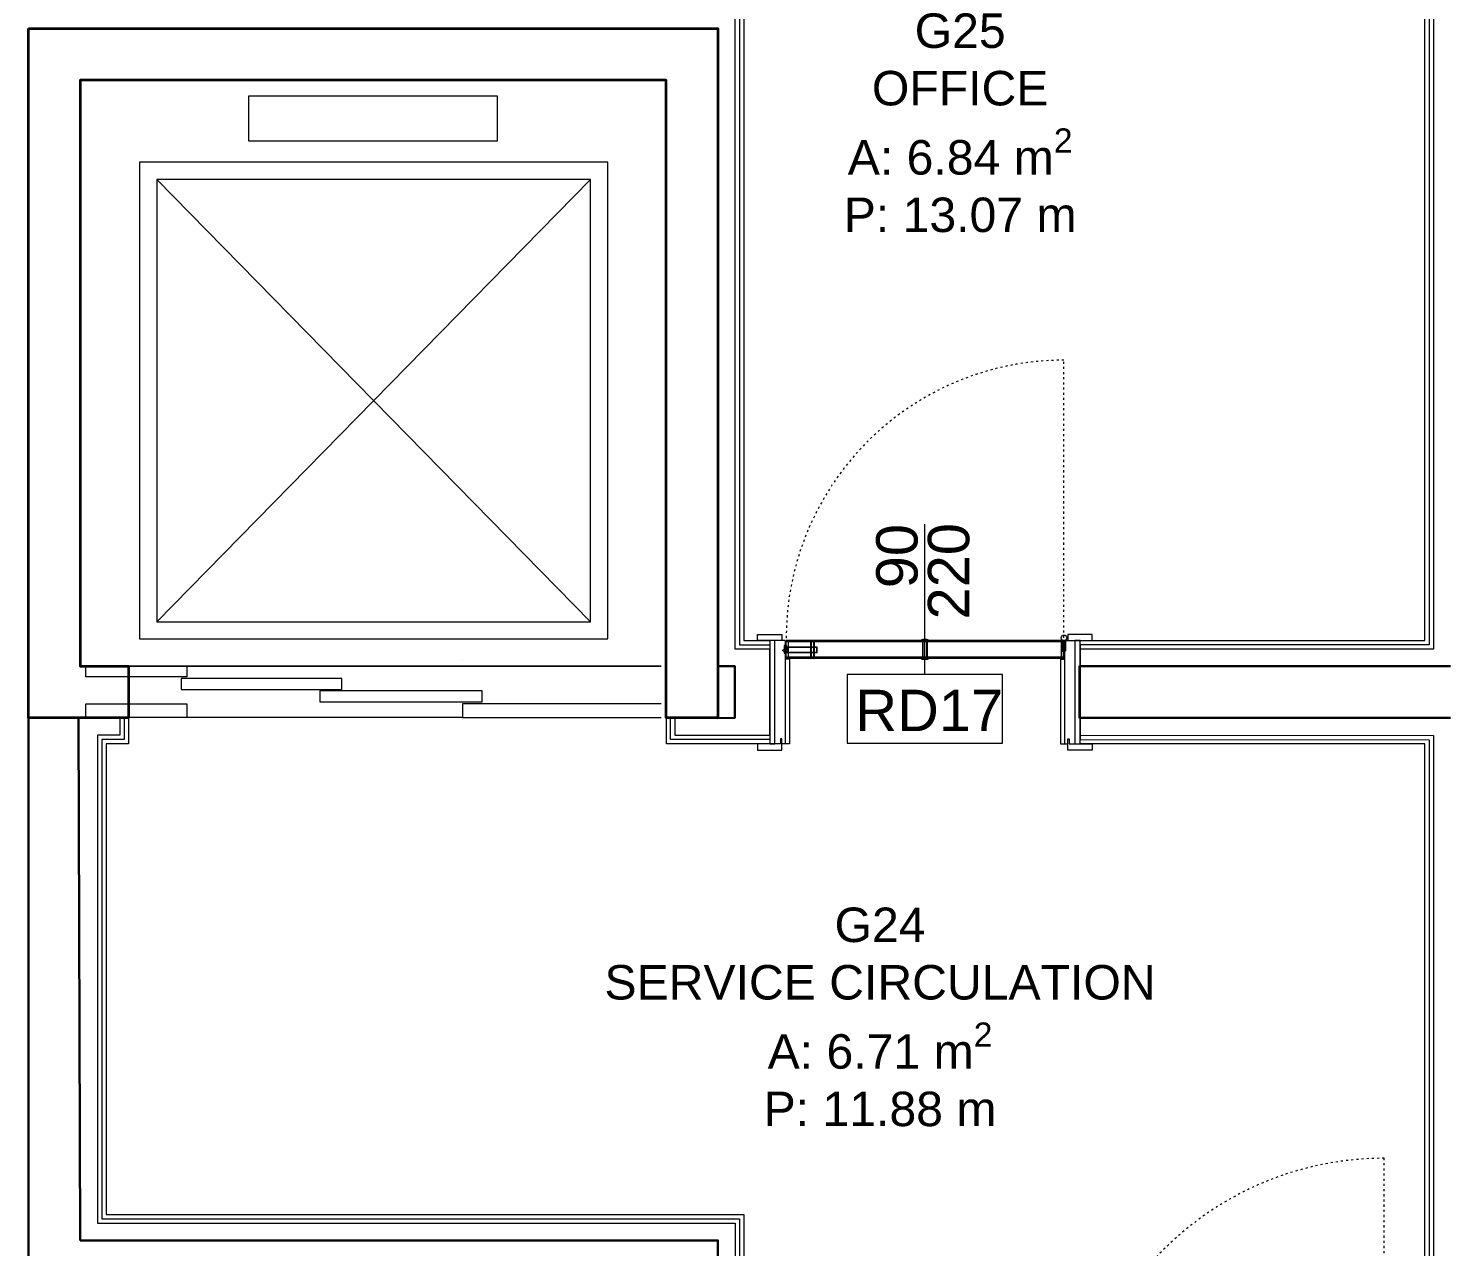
# Model space of a CAD drawing. Header units: centimetres. Extents: x 118932 to 154602, y -32682 to -23521.
# Drawn here: x 138694.3 to 139106.8, y -29918.1 to -29564.7 of the extents above; entities that cross this region are included whole.
import ezdxf

# ---------------------------------------------------------------- set-up
doc = ezdxf.new("R2010")
doc.units = ezdxf.units.CM
doc.header["$LTSCALE"] = 50
doc.header["$MEASUREMENT"] = 0
doc.linetypes.add('ACAD_ISO03W100', pattern=[30, 12, -18])
for name, color, linetype, lineweight, true_color in [('GEN_00_BL_Yazı', 7, 'Continuous', 0, 0x4f5250), ('GEN_00_BL_Ölçü Dış', 7, 'Continuous', 5, 0x766a5e), ('GEN_01_TA_Kolon', 7, 'Continuous', 35, 0xd05d28), ('GEN_02_TF_Asansör', 7, 'Continuous', 13, 0xc4618c), ('GEN_02_TF_Kapı', 7, 'Continuous', 9, 0x4a3526), ('GEN_05_ML_Ahşap', 7, 'Continuous', 9, 0x745e3d), ('GEN_05_ML_Alçıpan_giydirme', 7, 'Continuous', 18, 0x7ebab5), ('GEN_06_GR_İnce', 7, 'Continuous', 13, 0xb0b0a9), ('KALACAK DUVARLAR', 7, 'Continuous', 30, 0x005387)]:
    doc.layers.add(name, color=color, linetype=linetype, lineweight=lineweight, true_color=true_color)
doc.styles.add('ARIAL', font='arial.ttf')
doc.styles.add('arial_1_18', font='arial.ttf', dxfattribs={"height": 0.2})

# ---------------------------------------------------------------- blocks, each defined once
blk = doc.blocks.new('as5')
at = {"layer": 'GEN_02_TF_Asansör', "linetype": 'Continuous'}
for p, q in [((41292.5, -10307.34, 0), (41413.83, -10439.93, 0)), ((41288.07, -10435.59, 0), (41418.25, -10311.68, 0)), ((41266.97, -10450.88, 0), (41267.07, -10447.76, 0)), ((41296.31, -10448.77, 0), (41267.07, -10447.76, 0)), ((41296.31, -10448.77, 0), (41296.2, -10451.89, 0)), ((41296.2, -10451.89, 0), (41266.97, -10450.88, 0)), ((41376.35, -10449.68, 0), (41376.35, -10449.68, 0)), ((41266.56, -10462.65, 0), (41266.7, -10458.65, 0)), ((41266.7, -10458.65, 0), (41295.93, -10459.66, 0)), ((41295.93, -10459.66, 0), (41295.79, -10463.66, 0)), ((41295.79, -10463.66, 0), (41266.56, -10462.65, 0)), ((41375.88, -10462.42, 0), (41375.74, -10466.42, 0)), ((41433.42, -10464.41, 0), (41375.88, -10462.42, 0)), ((41375.74, -10466.42, 0), (41433.28, -10468.41, 0))]:
    blk.add_line(p, q, dxfattribs=at)
at = {"layer": 'GEN_02_TF_Asansör'}
for p, q in [((41265.4, -10447.7, 0), (41433.8, -10453.52, 0)), ((41296.31, -10448.77, 0), (41433.8, -10453.52, 0)), ((41433.8, -10453.52, 0), (41296.31, -10448.77, 0)), ((41375.74, -10466.42, 0), (41295.82, -10463.66, 0))]:
    blk.add_line(p, q, dxfattribs=at)
at = {"layer": 'GEN_02_TF_Asansör', "linetype": 'Continuous', "elevation": 0}
for points in [[(41391.95, -10286.5), (41391.5, -10299.67), (41319.54, -10297.19), (41320, -10284.02)], [(41418.65, -10445.1), (41423.42, -10306.86), (41287.67, -10302.17), (41282.9, -10440.41)], [(41413.83, -10439.93), (41418.25, -10311.68), (41292.5, -10307.34), (41288.07, -10435.59)], [(41294.52, -10452.27), (41294.41, -10455.51), (41341, -10457.12), (41341.11, -10453.88)], [(41334.68, -10457.21), (41334.56, -10460.45), (41381.62, -10462.08), (41381.73, -10458.83)]]:
    blk.add_lwpolyline(points, close=True, dxfattribs=at)
blk = doc.blocks.new('LEVEL 0_B BLOK_MERDİVEN')
at = {"rotation": 1.977677304363051}
blk.add_blockref('as5', (-41769.87, 9032.3, 0), dxfattribs=at)
blk = doc.blocks.new('LEVEL 0_B BLOK_GÖRÜNÜŞ')
at = {"layer": 'GEN_00_BL_Ölçü Dış'}
blk.add_blockref('LEVEL 0_B BLOK_MERDİVEN', (-229.05, 1040.3, 0), dxfattribs=at)
blk = doc.blocks.new('LEVEL 0_B BLOK_KOLON')
at = {"layer": 'GEN_01_TA_Kolon', "flags": 128}
blk.add_lwpolyline([(-2297.68, 21.5), (-2097.68, 21.5), (-2097.68, -178.5), (-2112.68, -178.5), (-2112.68, 6.5), (-2282.68, 6.5), (-2282.68, -163.5), (-2268.68, -163.5), (-2268.68, -178.5), (-2297.68, -178.5)], close=True, dxfattribs=at)
blk = doc.blocks.new('KALACAK DUVALAR LEVEL 0 B BLOK')
at = {"layer": 'KALACAK DUVARLAR', "elevation": 0}
blk.add_lwpolyline([(-2212.25, -309.29), (-2207.29, -309.29), (-2207.29, -324.29), (-2212.25, -324.38)], close=True, dxfattribs=at)
for points in [[(-1999.7, -324.29), (-2107.29, -324.29), (-2107.29, -309.29), (-1999.7, -309.29)], [(-2397.18, -475.89), (-2397.68, -324.29)], [(-2227.18, -475.89), (-2227.18, -475.89), (-2397.18, -475.89)]]:
    blk.add_lwpolyline(points, dxfattribs=at)
at = {"layer": 'KALACAK DUVARLAR'}
blk.add_lwpolyline([(-2412.18, -324.29), (-2412.18, -565.82), (-2412.18, -565.82), (-2412.15, -565.82), (-2397.15, -565.82), (-2397.18, -565.82), (-2114.61, -565.89), (-2114.61, -550.89), (-2212.18, -550.82), (-2212.18, -475.89), (-2227.18, -475.89), (-2227.18, -475.89)], dxfattribs=at)
blk = doc.blocks.new('DUVAR LEVEL 0 B LBOK')
at = {"layer": 'GEN_05_ML_Alçıpan_giydirme', "elevation": 0}
blk.add_lwpolyline([(-1272.69, 105.33), (-1272.69, 276.87), (-1279.84, 276.87), (-1279.84, 306.87), (-1272.69, 306.87), (-1272.69, 518.39), (-1372.73, 518.4), (-1372.73, 548.4), (-1272.69, 548.39), (-1272.73, 818.09), (-1270.23, 818.09), (-1270.19, 545.89), (-1372.73, 545.9), (-1372.73, 520.9), (-1270.19, 520.89), (-1270.19, 304.37), (-1279.84, 304.37), (-1279.84, 279.37), (-1270.19, 279.37), (-1270.19, 107.83), (-1012.19, 107.83), (-1012.19, 105.33)], close=True, dxfattribs=at)
at = {"layer": 'GEN_05_ML_Alçıpan_giydirme'}
for points in [[(-1271.48, 818.09), (-1271.44, 547.14), (-1372.73, 547.15), (-1372.73, 519.65), (-1271.44, 519.64), (-1271.44, 305.62), (-1279.84, 305.62), (-1279.84, 278.12), (-1271.44, 278.12), (-1271.44, 106.58), (-1012.19, 106.58)], [(-1648.76, 525.97), (-1648.76, 518.47), (-1655.26, 518.47), (-1655.26, 381.87), (-1500.26, 381.87), (-1500.26, 381.87), (-1470.26, 381.87), (-1470.26, 306.92), (-1379.83, 306.47), (-1379.85, 276.55), (-1677.73, 276.97)], [(-1650.01, 525.97), (-1650.01, 519.72), (-1656.51, 519.72), (-1656.51, 380.62), (-1499.01, 380.62), (-1499.01, 380.62), (-1471.51, 380.62), (-1471.51, 305.68), (-1379.83, 305.58), (-1379.85, 278.15), (-1677.73, 278.19)], [(-1651.26, 525.97), (-1651.26, 520.97), (-1657.76, 520.97), (-1657.76, 379.37), (-1497.76, 379.37), (-1497.76, 379.37), (-1472.76, 379.37), (-1472.76, 304.44), (-1379.83, 303.98), (-1379.85, 279.05), (-1677.73, 279.46)]]:
    blk.add_lwpolyline(points, dxfattribs=at)
at = {"layer": 'GEN_05_ML_Alçıpan_giydirme', "elevation": 0}
for points in [[(-1490.23, 525.89), (-1490.23, 520.9), (-1462.73, 520.9), (-1462.73, 545.89), (-1472.73, 545.89), (-1472.73, 729.89), (-1657.73, 729.89), (-1657.73, 814.68), (-1470.24, 814.67), (-1470.24, 812.17), (-1655.23, 812.18), (-1655.23, 732.39), (-1470.23, 732.39), (-1470.23, 548.39), (-1462.73, 548.39), (-1462.73, 518.4), (-1492.73, 518.4), (-1492.73, 525.89)], [(-1470.24, 813.42), (-1656.48, 813.43), (-1656.48, 731.14), (-1471.48, 731.14), (-1471.48, 547.14), (-1462.73, 547.14), (-1462.73, 519.65), (-1491.48, 519.65), (-1491.48, 525.89)]]:
    blk.add_lwpolyline(points, dxfattribs=at)
blk = doc.blocks.new('RD17')
at = {"layer": 'GEN_02_TF_Kapı'}
for p, q in [((-4.8, 0), (-85.2, 0, 0)), ((-78.07, 0, 0), (-78.07, -5.2, 0)), ((-77.07, 0, 0), (-77.07, -5.2, 0)), ((-5.1, 0.14), (-5.1, -3)), ((-4.8, 0.01), (-4.8, -3)), ((-4.8, -5.2), (-4.8, 0)), ((-4.5, 0.01), (-4.5, -3)), ((-4.5, 0), (-4.5, -30)), ((-4.5, 0), (0, 0)), ((-4.2, 0.14), (-4.2, -3)), ((-85.5, 0, 0), (-90, 0, 0)), ((-86.2, -2.74, 0), (-85.2, -2.07, 0)), ((-86.2, -3, 0), (-86.2, -2.74, 0)), ((-86.2, -3, 0), (-85.2, -3.12, 0)), ((-85.8, -1.48, 0), (-85.8, -2.47, 0)), ((-85.7, -1.48, 0), (-85.8, -1.48, 0)), ((-85.8, -3.04, 0), (-85.8, -3.7, 0)), ((-85.8, -3.7, 0), (-85.7, -3.7, 0)), ((-85.5, 0, 0), (-85.5, -30, 0)), ((-85.18, -2.6, 0), (-85.5, -2.26, 0)), ((-85.18, -2.6, 0), (-85.5, -2.26, 0)), ((-85.18, -2.6, 0), (-85.5, -3.01, 0)), ((-85.2, -5.2, 0), (-85.2, 0, 0)), ((-4.8, -0.4), (-85.2, -0.4, 0)), ((-85.2, -2.07, 0), (-85.2, -3.12, 0)), ((-85.2, -2.54, 0), (-85.2, -2.12, 0)), ((-85.18, -2.54, 0), (-85.2, -2.54, 0)), ((-85.2, -2.55, 0), (-85.18, -2.55, 0)), ((-85.2, -2.65, 0), (-85.2, -2.55, 0)), ((-85.2, -2.65, 0), (-85.18, -2.65, 0)), ((-85.2, -3.08, 0), (-85.2, -2.66, 0)), ((-85.18, -2.66, 0), (-85.2, -2.66, 0)), ((-85.2, -3.12, 0), (-85.2, -3, 0)), ((-85.18, -2.1, 0), (-84.82, -2.1, 0)), ((-85.18, -2.54, 0), (-85.18, -2.12, 0)), ((-85.18, -2.12, 0), (-84.82, -2.12, 0)), ((-85.18, -2.45, 0), (-85.18, -2.55, 0)), ((-85.18, -2.45, 0), (-85.07, -2.45, 0)), ((-85.18, -2.65, 0), (-85.18, -2.55, 0)), ((-85.18, -2.65, 0), (-85.18, -2.75, 0)), ((-85.18, -3.08, 0), (-85.18, -2.66, 0)), ((-85.18, -2.75, 0), (-85.07, -2.75, 0)), ((-84.82, -3.08, 0), (-85.18, -3.08, 0)), ((-84.82, -3.1, 0), (-85.18, -3.1, 0)), ((-85.07, -2.12, 0), (-85.07, -3.08, 0)), ((-85.07, -2.45, 0), (-85.07, -2.75, 0)), ((-84.82, -2.12, 0), (-84.82, -3.08, 0)), ((-84.8, -2.12, 0), (-84.8, -3.08, 0)), ((-84.6, -4.8, 0), (-84.6, -0.4, 0)), ((-45.7, 0), (-45.7, -5.2, 0)), ((-44.31, 0), (-44.31, -5.2, 0)), ((-5.4, -4.8), (-5.4, -0.4)), ((-5.2, -2.12), (-5.2, -3.08)), ((-4.82, -2.1), (-5.18, -2.1)), ((-5.18, -3.1), (-4.82, -3.1)), ((-5.1, -3), (-4.8, -3)), ((-4.93, -2.12), (-4.93, -3.08)), ((-4.82, -2.45), (-4.93, -2.45)), ((-4.93, -2.45), (-4.93, -2.75)), ((-4.82, -2.75), (-4.93, -2.75)), ((-4.82, -2.6), (-4.5, -2.26)), ((-4.82, -2.6), (-4.5, -2.26)), ((-4.82, -2.45), (-4.82, -2.55)), ((-4.8, -2.55), (-4.82, -2.55)), ((-4.82, -2.65), (-4.82, -2.55)), ((-4.82, -2.6), (-4.5, -3.01)), ((-4.82, -2.65), (-4.82, -2.75)), ((-4.8, -2.65), (-4.82, -2.65)), ((-4.8, -2.54), (-4.8, -2.12)), ((-4.8, -2.65), (-4.8, -2.55)), ((-4.8, -3.08), (-4.8, -2.66)), ((-4.5, -3), (-4.2, -3)), ((-84.3, -5.4, 0), (-85.5, -5.4, 0)), ((-4.8, -4.8), (-85.2, -4.8, 0)), ((-4.8, -5.2), (-85.2, -5.2, 0)), ((-84.3, -5.4, 0), (-84.3, -30, 0)), ((-44.41, -5.2), (-45.6, -5.2)), ((-5.7, -5.4), (-5.7, -30)), ((-5.7, -5.4), (-4.5, -5.4)), ((-86.5, -28.5, 0), (-86.9, -28.5, 0)), ((-86.9, -28.5, 0), (-86.9, -30, 0)), ((-86.5, -30, 0), (-86.5, -28.5, 0)), ((-3.5, -30), (-3.5, -28.5)), ((-3.5, -28.5), (-3.1, -28.5)), ((-3.1, -28.5), (-3.1, -30)), ((-84.3, -30, 0), (-86.5, -30, 0)), ((-5.7, -30), (-3.5, -30)), ((-3.1, -30), (0, -30))]:
    blk.add_line(p, q, dxfattribs=at)
at = {"layer": 'GEN_02_TF_Kapı', "linetype": 'ACAD_ISO03W100', "ltscale": 0.001}
blk.add_lwpolyline([(-4.65, 0.8), (-4.65, 81.35, 0.417134), (-85.2, 0)], format="xyb", dxfattribs=at)
at = {"layer": 'GEN_02_TF_Kapı'}
for points in [[(-86.5, 0), (-93.5, 0), (-93.5, 1.75), (-86.5, 1.75)], [(-77.97, 0), (-78.07, 0), (-78.07, -5.2), (-77.97, -5.2)], [(-78.07, 0), (-77.97, 0), (-77.97, -5.2), (-78.07, -5.2)], [(-77.17, -5.2), (-77.97, -5.2), (-77.97, 0), (-77.17, 0)], [(-77.17, 0), (-77.07, 0), (-77.07, -5.2), (-77.17, -5.2)], [(-77.07, 0), (-77.17, 0), (-77.17, -5.2), (-77.07, -5.2)], [(-46, 0), (-44, 0), (-44, 0.2), (-44.4, 0.3), (-45.6, 0.3), (-46, 0.2)], [(-3.5, 0), (3.5, 0), (3.5, 1.75), (-3.5, 1.75)], [(0, 0), (-1.5, 0), (-1.5, -30), (0, -30)], [(-88.5, 0), (-90, 0), (-90, -30), (-88.5, -30)], [(-85.7, -3.7), (-85.5, -3.7), (-85.5, -1.48), (-85.7, -1.48)], [(-85.2, -3.48), (-85, -3.48), (-85, -1.56), (-85.2, -1.56)], [(-76.25, -1.96), (-85.1, -1.96), (-85.1, -3.48), (-76.25, -3.48)], [(-76.35, -2.06), (-85, -2.06), (-85, -3.38), (-76.35, -3.38)], [(-45.6, 0), (-45.7, 0), (-45.7, -5.2), (-45.6, -5.2)], [(-45.6, -5.2), (-44.4, -5.2), (-44.4, 0), (-45.6, 0)], [(-44.41, 0), (-44.31, 0), (-44.31, -5.2), (-44.41, -5.2)], [(-46.01, -5.4), (-44.01, -5.4), (-44.01, -5.2), (-46.01, -5.2)]]:
    blk.add_lwpolyline(points, close=True, dxfattribs=at)
for points in [[(-4.8, -2.54), (-4.82, -2.54), (-4.82, -2.12), (-5.18, -2.12), (-5.18, -3.08), (-4.82, -3.08), (-4.82, -2.66), (-4.8, -2.66)], [(-3.1, -30), (3.5, -30), (3.5, -31.75), (-3.5, -31.75), (-3.5, -30)]]:
    blk.add_lwpolyline(points, dxfattribs=at)
at = {"layer": 'GEN_02_TF_Kapı', "elevation": 0}
blk.add_lwpolyline([(-86.9, -30), (-93.5, -30), (-93.5, -31.75), (-86.5, -31.75), (-86.5, -30)], dxfattribs=at)
at = {"layer": 'GEN_02_TF_Kapı'}
blk.add_circle((-4.65, 0.8), 0.8, dxfattribs=at)
for centre, start, end in [((-85.18, -2.12, 0), 91.5433, 178.4567), ((-85.18, -3.08, 0), 181.5433, 268.4567), ((-84.82, -2.12, 0), 1.5433, 88.4567), ((-84.82, -3.08, 0), 271.5433, 358.4567), ((-5.18, -2.12), 91.5433, 178.4567), ((-5.18, -3.08), 181.5433, 268.4567), ((-4.82, -2.12), 1.5433, 88.4567), ((-4.82, -3.08), 271.5433, 358.4567)]:
    blk.add_arc(centre, 0.0206, start, end, dxfattribs=at)
at = {"layer": 'GEN_05_ML_Ahşap'}
blk.add_lwpolyline([(-45, -9.81), (-45, 33.75)], dxfattribs=at)
blk.add_lwpolyline([(-67.5, -29.81), (-22.5, -29.81), (-22.5, -9.81), (-67.5, -9.81)], close=True, dxfattribs=at)
at = {"layer": 'GEN_00_BL_Yazı', "char_height": 12, "attachment_point": 9, "rotation": 90, "style": 'arial_1_18'}
for s, insert in [('\\A1;90', (-46.95, 33.82)), ('\\A1;220', (-31.95, 34.09))]:
    blk.add_mtext_dynamic_manual_height_columns(s, width=3542.6897, gutter_width=1875, heights=[387.79], dxfattribs=dict(at, insert=insert))
at = {"layer": 'GEN_00_BL_Yazı', "insert": (-65.16, -26.27), "char_height": 12, "attachment_point": 7, "style": 'arial_1_18'}
blk.add_mtext_dynamic_manual_height_columns('\\A1;RD17', width=3542.6897, gutter_width=1875, heights=[387.79], dxfattribs=at)
blk = doc.blocks.new('RD18')
at = {"layer": 'GEN_02_TF_Kapı'}
for p, q in [((-95.5, 0), (-100, 0)), ((-95.5, 0), (-95.5, -30)), ((-4.8, 0), (-95.2, 0)), ((-95.2, -5.2), (-95.2, 0)), ((-88.07, 0), (-88.07, -5.2, 0)), ((-87.07, 0), (-87.07, -5.2, 0)), ((-50.7, 0), (-50.7, -5.2, 0)), ((-49.31, 0), (-49.31, -5.2, 0)), ((-5.1, 0.14), (-5.1, -3)), ((-4.8, 0.01), (-4.8, -3)), ((-4.8, -5.2), (-4.8, 0)), ((-4.5, 0.01), (-4.5, -3)), ((-4.5, 0), (-4.5, -30)), ((-4.5, 0), (0, 0)), ((-4.2, 0.14), (-4.2, -3)), ((-96.2, -2.73), (-95.2, -2.06)), ((-96.2, -2.99), (-96.2, -2.73)), ((-96.2, -2.99), (-95.2, -3.11)), ((-95.8, -1.47), (-95.8, -2.46)), ((-95.7, -1.47), (-95.8, -1.47)), ((-95.8, -3.04), (-95.8, -3.69)), ((-95.8, -3.69), (-95.7, -3.69)), ((-95.18, -2.6), (-95.5, -2.26)), ((-95.18, -2.6), (-95.5, -2.26)), ((-95.18, -2.6), (-95.5, -3.01)), ((-4.8, -0.4), (-95.2, -0.4)), ((-95.2, -2.06), (-95.2, -3.11)), ((-95.2, -2.54), (-95.2, -2.12)), ((-95.18, -2.54), (-95.2, -2.54)), ((-95.2, -2.55), (-95.18, -2.55)), ((-95.2, -2.65), (-95.2, -2.55)), ((-95.2, -2.65), (-95.18, -2.65)), ((-95.2, -3.08), (-95.2, -2.66)), ((-95.18, -2.66), (-95.2, -2.66)), ((-95.2, -3.11), (-95.2, -2.99)), ((-95.18, -2.1), (-94.82, -2.1)), ((-95.18, -2.54), (-95.18, -2.12)), ((-95.18, -2.12), (-94.82, -2.12)), ((-95.18, -2.45), (-95.18, -2.55)), ((-95.18, -2.45), (-95.07, -2.45)), ((-95.18, -2.65), (-95.18, -2.55)), ((-95.18, -2.65), (-95.18, -2.75)), ((-95.18, -3.08), (-95.18, -2.66)), ((-95.18, -2.75), (-95.07, -2.75)), ((-94.82, -3.08), (-95.18, -3.08)), ((-94.82, -3.1), (-95.18, -3.1)), ((-95.07, -2.12), (-95.07, -3.08)), ((-95.07, -2.45), (-95.07, -2.75)), ((-94.82, -2.12), (-94.82, -3.08)), ((-94.8, -2.12), (-94.8, -3.08)), ((-94.6, -4.8), (-94.6, -0.4)), ((-5.4, -4.8), (-5.4, -0.4)), ((-5.2, -2.12), (-5.2, -3.08)), ((-4.82, -2.1), (-5.18, -2.1)), ((-5.18, -3.1), (-4.82, -3.1)), ((-5.1, -3), (-4.8, -3)), ((-4.93, -2.12), (-4.93, -3.08)), ((-4.82, -2.45), (-4.93, -2.45)), ((-4.93, -2.45), (-4.93, -2.75)), ((-4.82, -2.75), (-4.93, -2.75)), ((-4.82, -2.6), (-4.5, -2.26)), ((-4.82, -2.6), (-4.5, -2.26)), ((-4.82, -2.45), (-4.82, -2.55)), ((-4.8, -2.55), (-4.82, -2.55)), ((-4.82, -2.65), (-4.82, -2.55)), ((-4.82, -2.6), (-4.5, -3.01)), ((-4.82, -2.65), (-4.82, -2.75)), ((-4.8, -2.65), (-4.82, -2.65)), ((-4.8, -2.54), (-4.8, -2.12)), ((-4.8, -2.65), (-4.8, -2.55)), ((-4.8, -3.08), (-4.8, -2.66)), ((-4.5, -3), (-4.2, -3)), ((-94.3, -5.4), (-95.5, -5.4)), ((-4.8, -4.8), (-95.2, -4.8)), ((-4.8, -5.2), (-95.2, -5.2)), ((-94.3, -5.4), (-94.3, -30)), ((-49.41, -5.2), (-50.6, -5.2)), ((-5.7, -5.4), (-5.7, -30)), ((-5.7, -5.4), (-4.5, -5.4)), ((-96.5, -28.5), (-96.9, -28.5)), ((-96.9, -28.5), (-96.9, -30)), ((-96.5, -30), (-96.5, -28.5)), ((-3.5, -30), (-3.5, -28.5)), ((-3.5, -28.5), (-3.1, -28.5)), ((-3.1, -28.5), (-3.1, -30)), ((-94.3, -30), (-96.5, -30)), ((-5.7, -30), (-3.5, -30)), ((-3.1, -30), (0, -30))]:
    blk.add_line(p, q, dxfattribs=at)
at = {"layer": 'GEN_02_TF_Kapı', "linetype": 'ACAD_ISO03W100', "ltscale": 0.001}
blk.add_lwpolyline([(-4.65, 0.8), (-4.65, 91.35, 0.416804), (-95.2, 0)], format="xyb", dxfattribs=at)
at = {"layer": 'GEN_02_TF_Kapı'}
for points in [[(-96.5, 0), (-103.5, 0), (-103.5, 1.75), (-96.5, 1.75)], [(-98.5, 0), (-100, 0), (-100, -30), (-98.5, -30)], [(-87.97, 0), (-88.07, 0), (-88.07, -5.2), (-87.97, -5.2)], [(-88.07, 0), (-87.97, 0), (-87.97, -5.2), (-88.07, -5.2)], [(-87.17, -5.2), (-87.97, -5.2), (-87.97, 0), (-87.17, 0)], [(-87.17, 0), (-87.07, 0), (-87.07, -5.2), (-87.17, -5.2)], [(-87.07, 0), (-87.17, 0), (-87.17, -5.2), (-87.07, -5.2)], [(-51, 0), (-49, 0), (-49, 0.2), (-49.4, 0.3), (-50.6, 0.3), (-51, 0.2)], [(-50.6, 0), (-50.7, 0), (-50.7, -5.2), (-50.6, -5.2)], [(-50.6, -5.2), (-49.4, -5.2), (-49.4, 0), (-50.6, 0)], [(-49.41, 0), (-49.31, 0), (-49.31, -5.2), (-49.41, -5.2)], [(-3.5, 0), (3.5, 0), (3.5, 1.75), (-3.5, 1.75)], [(0, 0), (-1.5, 0), (-1.5, -30), (0, -30)], [(-95.7, -3.69), (-95.5, -3.69), (-95.5, -1.47), (-95.7, -1.47)], [(-95.2, -3.47), (-95, -3.47), (-95, -1.55), (-95.2, -1.55)], [(-86.25, -1.95), (-95.1, -1.95), (-95.1, -3.47), (-86.25, -3.47)], [(-86.35, -2.05), (-95, -2.05), (-95, -3.37), (-86.35, -3.37)], [(-51.01, -5.4), (-49.01, -5.4), (-49.01, -5.2), (-51.01, -5.2)]]:
    blk.add_lwpolyline(points, close=True, dxfattribs=at)
for points in [[(-4.8, -2.54), (-4.82, -2.54), (-4.82, -2.12), (-5.18, -2.12), (-5.18, -3.08), (-4.82, -3.08), (-4.82, -2.66), (-4.8, -2.66)], [(-96.9, -30), (-103.5, -30), (-103.5, -31.75), (-96.5, -31.75), (-96.5, -30)], [(-3.1, -30), (3.5, -30), (3.5, -31.75), (-3.5, -31.75), (-3.5, -30)]]:
    blk.add_lwpolyline(points, dxfattribs=at)
blk.add_circle((-4.65, 0.8), 0.8, dxfattribs=at)
for centre, start, end in [((-95.18, -2.12), 91.5433, 178.4567), ((-95.18, -3.08), 181.5433, 268.4567), ((-94.82, -2.12), 1.5433, 88.4567), ((-94.82, -3.08), 271.5433, 358.4567), ((-5.18, -2.12), 91.5433, 178.4567), ((-5.18, -3.08), 181.5433, 268.4567), ((-4.82, -2.12), 1.5433, 88.4567), ((-4.82, -3.08), 271.5433, 358.4567)]:
    blk.add_arc(centre, 0.0206, start, end, dxfattribs=at)
at = {"layer": 'GEN_05_ML_Ahşap'}
blk.add_lwpolyline([(-50, -9.81), (-50, 33.75)], dxfattribs=at)
blk.add_lwpolyline([(-72.5, -29.81), (-27.5, -29.81), (-27.5, -9.81), (-72.5, -9.81)], close=True, dxfattribs=at)
at = {"layer": 'GEN_00_BL_Yazı', "char_height": 12, "attachment_point": 9, "rotation": 90, "style": 'arial_1_18'}
for s, insert in [('\\A1;100', (-51.95, 33.82)), ('\\A1;220', (-36.95, 34.09))]:
    blk.add_mtext_dynamic_manual_height_columns(s, width=3542.6897, gutter_width=1875, heights=[387.79], dxfattribs=dict(at, insert=insert))
at = {"layer": 'GEN_00_BL_Yazı', "insert": (-69.08, -26.27), "char_height": 12, "attachment_point": 7, "style": 'arial_1_18'}
blk.add_mtext_dynamic_manual_height_columns('\\A1;RD18', width=3542.6897, gutter_width=1875, heights=[387.79], dxfattribs=at)
blk = doc.blocks.new('level 0 b blok kapılar')
at = {"color": 1}
for name, p in [('RD17', (-2726.16, -537.71, 0)), ('RD18', (-2633.26, -779.24, 0))]:
    blk.add_blockref(name, p, dxfattribs=at)
blk = doc.blocks.new('level 0 kapı')
at = {"color": 1}
blk.add_blockref('level 0 b blok kapılar', (7781.17, 460.97, 0), dxfattribs=at)
blk = doc.blocks.new('TEFRISLI MAHAL LEVEL 0 A BLOK')
at = {"layer": 'GEN_00_BL_Yazı', "transparency": 33554687, "char_height": 10, "attachment_point": 2, "style": 'ARIAL'}
for s, insert in [('\\A1;G25\\POFFICE\\PA: 6.84 m{\\H0.7x;\\S2^ ;}\\PP: 13.07 m', (2834.55, -672.21, 0)), ('\\A1;\\pxqc;G24\\PSERVICE CIRCULATION\\PA: 6.71 m{\\H0.7x;\\S2^ ;}\\PP: 11.88 m', (2811.31, -931.59, 0))]:
    blk.add_mtext(s, dxfattribs=dict(at, insert=insert))

msp = doc.modelspace()

# ---------------------------------------------------------------- block references
for name, p in [('LEVEL 0_B BLOK_KOLON', (140991.94, -29586.18, 0)), ('KALACAK DUVALAR LEVEL 0 B BLOK', (141106.44, -29440.39, 0)), ('DUVAR LEVEL 0 B LBOK', (140372.02, -30290.65)), ('LEVEL 0_B BLOK_GÖRÜNÜŞ', (139106.81, -30804.89, 0))]:
    msp.add_blockref(name, p)
at = {"layer": 'GEN_00_BL_Ölçü Dış'}
msp.add_blockref('TEFRISLI MAHAL LEVEL 0 A BLOK', (136129.97, -28888.13), dxfattribs=at)
at = {"layer": 'GEN_06_GR_İnce'}
msp.add_blockref('level 0 kapı', (133944.27, -29665.52), dxfattribs=at)

doc.saveas('drawing.dxf')
